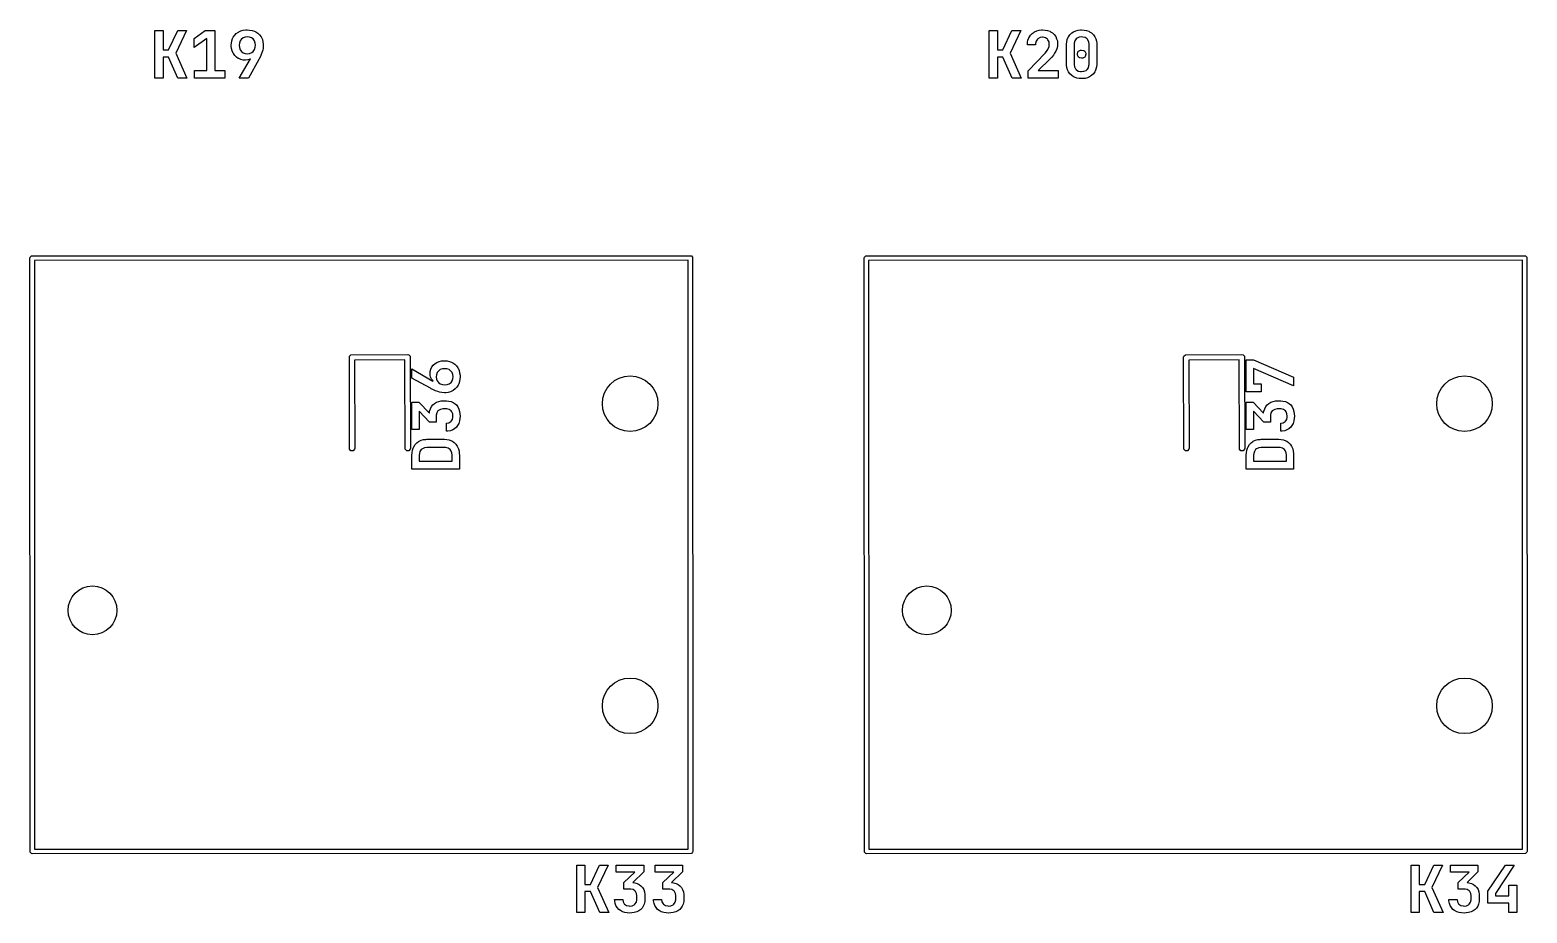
# Model space of a CAD drawing. Extents: x 0.7 to 11, y -6.1 to -1.6.
# Drawn here: x 3.963 to 5.234, y -3.698 to -2.948 of the extents above; entities that cross this region are included whole.
import ezdxf

# ---------------------------------------------------------------- set-up
doc = ezdxf.new("R2010")
doc.units = 0
doc.header["$MEASUREMENT"] = 0
doc.layers.add('BLACK', color=7, linetype='CONTINUOUS')

msp = doc.modelspace()

# ---------------------------------------------------------------- linework, layer by layer
at = {"layer": 'BLACK', "linetype": 'CONTINUOUS'}
for p, q in [((4.0688, -2.9888), (4.0688, -2.9485)), ((4.0688, -2.9485), (4.0757, -2.9485)), ((4.0757, -2.9485), (4.0757, -2.965)), ((4.0804, -2.965), (4.0881, -2.9485)), ((4.0955, -2.9485), (4.0865, -2.9677)), ((4.0881, -2.9485), (4.0955, -2.9485)), ((4.1022, -2.9552), (4.1115, -2.9485)), ((4.1115, -2.9485), (4.1196, -2.9485)), ((4.1196, -2.9485), (4.1196, -2.9825)), ((4.1379, -2.951), (4.1397, -2.9498)), ((4.1397, -2.9498), (4.14, -2.9496)), ((4.14, -2.9496), (4.1418, -2.9488)), ((4.1418, -2.9488), (4.1438, -2.9483)), ((4.1438, -2.9483), (4.1459, -2.948)), ((4.1459, -2.948), (4.1472, -2.948)), ((4.1472, -2.948), (4.1492, -2.9481)), ((4.1492, -2.9481), (4.1513, -2.9485)), ((4.1513, -2.9485), (4.1532, -2.9491)), ((4.1532, -2.9491), (4.1544, -2.9497)), ((4.1544, -2.9497), (4.1562, -2.9508)), ((4.7775, -2.9888), (4.7775, -2.9485)), ((4.7775, -2.9485), (4.7844, -2.9485)), ((4.7844, -2.9485), (4.7844, -2.965)), ((4.7891, -2.965), (4.7967, -2.9485)), ((4.8042, -2.9485), (4.7952, -2.9677)), ((4.7967, -2.9485), (4.8042, -2.9485)), ((4.814, -2.9509), (4.8157, -2.9498)), ((4.8157, -2.9498), (4.816, -2.9496)), ((4.816, -2.9496), (4.8179, -2.9487)), ((4.8179, -2.9487), (4.8198, -2.9482)), ((4.8198, -2.9482), (4.8219, -2.948)), ((4.8219, -2.948), (4.8228, -2.948)), ((4.8228, -2.948), (4.8249, -2.9481)), ((4.8249, -2.9481), (4.8268, -2.9485)), ((4.8268, -2.9485), (4.8288, -2.9491)), ((4.8288, -2.9491), (4.8295, -2.9495)), ((4.8295, -2.9495), (4.8311, -2.9505)), ((4.8475, -2.9505), (4.8491, -2.9495)), ((4.8491, -2.9495), (4.851, -2.9487)), ((4.851, -2.9487), (4.8529, -2.9482)), ((4.8529, -2.9482), (4.8549, -2.948)), ((4.8549, -2.948), (4.8559, -2.948)), ((4.8559, -2.948), (4.858, -2.9481)), ((4.858, -2.9481), (4.86, -2.9485)), ((4.86, -2.9485), (4.862, -2.9491)), ((4.862, -2.9491), (4.8627, -2.9495)), ((4.8627, -2.9495), (4.8643, -2.9505)), ((4.1128, -2.9552), (4.1022, -2.9629)), ((4.1022, -2.9629), (4.1022, -2.9552)), ((4.1128, -2.9825), (4.1128, -2.9552)), ((4.1336, -2.961), (4.1337, -2.9592)), ((4.1336, -2.9611), (4.1336, -2.961)), ((4.1336, -2.9618), (4.1336, -2.9611)), ((4.1338, -2.9638), (4.1336, -2.9618)), ((4.1337, -2.9592), (4.1341, -2.9572)), ((4.1341, -2.9572), (4.1347, -2.9553)), ((4.1347, -2.9553), (4.1353, -2.9542)), ((4.1353, -2.9542), (4.1365, -2.9525)), ((4.1365, -2.9525), (4.1379, -2.951)), ((4.1406, -2.9591), (4.1404, -2.961)), ((4.1404, -2.961), (4.1406, -2.9629)), ((4.1412, -2.9572), (4.1406, -2.9591)), ((4.1406, -2.9629), (4.1412, -2.9648)), ((4.1421, -2.956), (4.1412, -2.9572)), ((4.1436, -2.9547), (4.1421, -2.956)), ((4.1453, -2.9541), (4.1436, -2.9547)), ((4.1472, -2.9539), (4.1453, -2.9541)), ((4.149, -2.954), (4.1472, -2.9539)), ((4.1508, -2.9547), (4.149, -2.954)), ((4.1521, -2.9556), (4.1508, -2.9547)), ((4.1532, -2.9572), (4.1521, -2.9556)), ((4.1539, -2.9591), (4.1532, -2.9572)), ((4.1533, -2.9646), (4.1539, -2.9627)), ((4.1541, -2.961), (4.1539, -2.9591)), ((4.1539, -2.9627), (4.1541, -2.961)), ((4.1562, -2.9508), (4.1577, -2.9522)), ((4.1577, -2.9522), (4.1589, -2.9539)), ((4.1589, -2.9539), (4.1592, -2.9543)), ((4.1592, -2.9543), (4.16, -2.9561)), ((4.16, -2.9561), (4.1605, -2.958)), ((4.1605, -2.958), (4.1608, -2.9601)), ((4.1608, -2.9613), (4.1607, -2.9634)), ((4.1608, -2.9601), (4.1608, -2.9613)), ((4.8098, -2.9605), (4.8099, -2.9584)), ((4.8167, -2.9605), (4.8098, -2.9605)), ((4.8099, -2.9584), (4.8103, -2.9566)), ((4.8103, -2.9566), (4.8111, -2.9546)), ((4.8111, -2.9546), (4.8115, -2.9539)), ((4.8115, -2.9539), (4.8126, -2.9523)), ((4.8126, -2.9523), (4.814, -2.9509)), ((4.8172, -2.9576), (4.8167, -2.9596)), ((4.8167, -2.9596), (4.8167, -2.9605)), ((4.8183, -2.9559), (4.8172, -2.9576)), ((4.8188, -2.9554), (4.8183, -2.9559)), ((4.8206, -2.9545), (4.8188, -2.9554)), ((4.8226, -2.9542), (4.8206, -2.9545)), ((4.8233, -2.9542), (4.8226, -2.9542)), ((4.8253, -2.9547), (4.8233, -2.9542)), ((4.8269, -2.9559), (4.8253, -2.9547)), ((4.8273, -2.9564), (4.8269, -2.9559)), ((4.8282, -2.9582), (4.8273, -2.9564)), ((4.8276, -2.964), (4.8282, -2.9621)), ((4.8284, -2.9602), (4.8282, -2.9582)), ((4.8282, -2.9621), (4.8284, -2.9602)), ((4.8311, -2.9505), (4.8327, -2.9519)), ((4.8327, -2.9519), (4.8339, -2.9536)), ((4.8339, -2.9536), (4.8347, -2.9554)), ((4.8347, -2.9554), (4.8353, -2.9573)), ((4.8353, -2.962), (4.8349, -2.9639)), ((4.8353, -2.9573), (4.8355, -2.9595)), ((4.8355, -2.9599), (4.8353, -2.962)), ((4.8355, -2.9595), (4.8355, -2.9599)), ((4.8431, -2.96), (4.8432, -2.958)), ((4.8431, -2.9773), (4.8431, -2.96)), ((4.8432, -2.958), (4.8437, -2.956)), ((4.8437, -2.956), (4.8444, -2.9542)), ((4.8444, -2.9542), (4.8447, -2.9537)), ((4.8447, -2.9537), (4.8459, -2.952)), ((4.8459, -2.952), (4.8475, -2.9505)), ((4.8497, -2.9592), (4.8496, -2.96)), ((4.8496, -2.96), (4.8496, -2.9773)), ((4.8502, -2.9573), (4.8497, -2.9592)), ((4.8513, -2.9556), (4.8502, -2.9573)), ((4.8521, -2.955), (4.8513, -2.9556)), ((4.8539, -2.9542), (4.8521, -2.955)), ((4.8559, -2.9539), (4.8539, -2.9542)), ((4.8568, -2.954), (4.8559, -2.9539)), ((4.8588, -2.9545), (4.8568, -2.954)), ((4.8605, -2.9556), (4.8588, -2.9545)), ((4.8609, -2.9561), (4.8605, -2.9556)), ((4.8619, -2.958), (4.8609, -2.9561)), ((4.8622, -2.96), (4.8619, -2.958)), ((4.8622, -2.9773), (4.8622, -2.96)), ((4.8643, -2.9505), (4.8659, -2.952)), ((4.8659, -2.952), (4.8671, -2.9537)), ((4.8671, -2.9537), (4.8679, -2.9554)), ((4.8679, -2.9554), (4.8684, -2.9574)), ((4.8684, -2.9574), (4.8687, -2.9593)), ((4.8687, -2.9593), (4.8687, -2.96)), ((4.8687, -2.96), (4.8687, -2.9773)), ((4.0757, -2.965), (4.0804, -2.965)), ((4.0804, -2.971), (4.0757, -2.971)), ((4.0757, -2.971), (4.0757, -2.9888)), ((4.0883, -2.9888), (4.0804, -2.971)), ((4.0865, -2.9677), (4.096, -2.9888)), ((4.1344, -2.9658), (4.1338, -2.9638)), ((4.1352, -2.9677), (4.1344, -2.9658)), ((4.1354, -2.968), (4.1352, -2.9677)), ((4.1366, -2.9696), (4.1354, -2.968)), ((4.138, -2.971), (4.1366, -2.9696)), ((4.1395, -2.9721), (4.138, -2.971)), ((4.1399, -2.9723), (4.1395, -2.9721)), ((4.1417, -2.9731), (4.1399, -2.9723)), ((4.1403, -2.9888), (4.1498, -2.9725)), ((4.1412, -2.9648), (4.1424, -2.9664)), ((4.1436, -2.9736), (4.1417, -2.9731)), ((4.1424, -2.9664), (4.1436, -2.9673)), ((4.1436, -2.9673), (4.1455, -2.9681)), ((4.1456, -2.9737), (4.1436, -2.9736)), ((4.1455, -2.9681), (4.1472, -2.9682)), ((4.1457, -2.9737), (4.1456, -2.9737)), ((4.1477, -2.9735), (4.1457, -2.9737)), ((4.1472, -2.9682), (4.1492, -2.968)), ((4.149, -2.973), (4.1477, -2.9735)), ((4.157, -2.973), (4.1483, -2.9888)), ((4.1498, -2.9725), (4.149, -2.973)), ((4.1492, -2.968), (4.1511, -2.9672)), ((4.1511, -2.9672), (4.1522, -2.9662)), ((4.1522, -2.9662), (4.1533, -2.9646)), ((4.1574, -2.9724), (4.157, -2.973)), ((4.1583, -2.9706), (4.1574, -2.9724)), ((4.1591, -2.9687), (4.1583, -2.9706)), ((4.1598, -2.9667), (4.1591, -2.9687)), ((4.1603, -2.9653), (4.1598, -2.9667)), ((4.1607, -2.9634), (4.1603, -2.9653)), ((4.7844, -2.965), (4.7891, -2.965)), ((4.7891, -2.971), (4.7844, -2.971)), ((4.7844, -2.971), (4.7844, -2.9888)), ((4.797, -2.9888), (4.7891, -2.971)), ((4.7952, -2.9677), (4.8046, -2.9888)), ((4.8104, -2.9826), (4.8249, -2.9677)), ((4.8292, -2.9725), (4.8191, -2.9825)), ((4.8249, -2.9677), (4.8262, -2.9662)), ((4.8262, -2.9662), (4.8273, -2.9645)), ((4.8273, -2.9645), (4.8276, -2.964)), ((4.8306, -2.971), (4.8292, -2.9725)), ((4.8319, -2.9694), (4.8306, -2.971)), ((4.833, -2.9678), (4.8319, -2.9694)), ((4.834, -2.966), (4.833, -2.9678)), ((4.8341, -2.9659), (4.834, -2.966)), ((4.8349, -2.9639), (4.8341, -2.9659)), ((4.8523, -2.9685), (4.8527, -2.9666)), ((4.8523, -2.9694), (4.8523, -2.9685)), ((4.8533, -2.9711), (4.8523, -2.9694)), ((4.8527, -2.9666), (4.8533, -2.966)), ((4.8533, -2.966), (4.855, -2.9652)), ((4.854, -2.9716), (4.8533, -2.9711)), ((4.8559, -2.972), (4.854, -2.9716)), ((4.855, -2.9652), (4.8559, -2.9651)), ((4.8559, -2.9651), (4.8578, -2.9655)), ((4.8568, -2.9719), (4.8559, -2.972)), ((4.8585, -2.9711), (4.8568, -2.9719)), ((4.8578, -2.9655), (4.8585, -2.966)), ((4.8585, -2.966), (4.8595, -2.9677)), ((4.859, -2.9704), (4.8585, -2.9711)), ((4.8595, -2.9685), (4.859, -2.9704)), ((4.8595, -2.9677), (4.8595, -2.9685)), ((4.1023, -2.9888), (4.1023, -2.9825)), ((4.1023, -2.9825), (4.1128, -2.9825)), ((4.1196, -2.9825), (4.1281, -2.9825)), ((4.1281, -2.9825), (4.1281, -2.9888)), ((4.8104, -2.9888), (4.8104, -2.9826)), ((4.8191, -2.9825), (4.8359, -2.9825)), ((4.8359, -2.9825), (4.8359, -2.9888)), ((4.8431, -2.978), (4.8431, -2.9773)), ((4.8433, -2.9799), (4.8431, -2.978)), ((4.8439, -2.9819), (4.8433, -2.9799)), ((4.8447, -2.9836), (4.8439, -2.9819)), ((4.8459, -2.9854), (4.8447, -2.9836)), ((4.8475, -2.9868), (4.8459, -2.9854)), ((4.8491, -2.9878), (4.8475, -2.9868)), ((4.8499, -2.9882), (4.8491, -2.9878)), ((4.8496, -2.9773), (4.8499, -2.9792)), ((4.8499, -2.9792), (4.8507, -2.9811)), ((4.8518, -2.9889), (4.8499, -2.9882)), ((4.8507, -2.9811), (4.8513, -2.9817)), ((4.8513, -2.9817), (4.853, -2.9829)), ((4.853, -2.9829), (4.855, -2.9833)), ((4.855, -2.9833), (4.8559, -2.9834)), ((4.8559, -2.9834), (4.8579, -2.9831)), ((4.8579, -2.9831), (4.8597, -2.9824)), ((4.8597, -2.9824), (4.8605, -2.9817)), ((4.8605, -2.9817), (4.8616, -2.9801)), ((4.8627, -2.9878), (4.8608, -2.9886)), ((4.8616, -2.9801), (4.8621, -2.9782)), ((4.8621, -2.9782), (4.8622, -2.9773)), ((4.8643, -2.9868), (4.8627, -2.9878)), ((4.8659, -2.9854), (4.8643, -2.9868)), ((4.8671, -2.9836), (4.8659, -2.9854)), ((4.8674, -2.9831), (4.8671, -2.9836)), ((4.8681, -2.9813), (4.8674, -2.9831)), ((4.8685, -2.9793), (4.8681, -2.9813)), ((4.8687, -2.9773), (4.8685, -2.9793)), ((4.0757, -2.9888), (4.0688, -2.9888)), ((4.096, -2.9888), (4.0883, -2.9888)), ((4.1281, -2.9888), (4.1023, -2.9888)), ((4.1483, -2.9888), (4.1403, -2.9888)), ((4.7844, -2.9888), (4.7775, -2.9888)), ((4.8046, -2.9888), (4.797, -2.9888)), ((4.8359, -2.9888), (4.8104, -2.9888)), ((4.8538, -2.9892), (4.8518, -2.9889)), ((4.8559, -2.9893), (4.8538, -2.9892)), ((4.8569, -2.9893), (4.8559, -2.9893)), ((4.8589, -2.9891), (4.8569, -2.9893)), ((4.8608, -2.9886), (4.8589, -2.9891)), ((3.9626, -3.1417), (3.9627, -3.141)), ((3.9627, -3.141), (3.9638, -3.1399)), ((3.9638, -3.1399), (4.5236, -3.1398)), ((4.5236, -3.1398), (4.5244, -3.1399)), ((4.5244, -3.1399), (4.5254, -3.141)), ((4.5254, -3.141), (4.5256, -3.6457)), ((4.6713, -3.1417), (4.6714, -3.141)), ((4.6714, -3.141), (4.6725, -3.1399)), ((4.6725, -3.1399), (5.2323, -3.1398)), ((5.2323, -3.1398), (5.233, -3.1399)), ((5.233, -3.1399), (5.2341, -3.141)), ((5.2341, -3.141), (5.2343, -3.6457)), ((3.9627, -3.6464), (3.9626, -3.1417)), ((4.5217, -3.1436), (3.9664, -3.1437)), ((3.9664, -3.1437), (3.9665, -3.6438)), ((4.5218, -3.6437), (4.5217, -3.1436)), ((4.6714, -3.6464), (4.6713, -3.1417)), ((5.2303, -3.1436), (4.675, -3.1437)), ((4.675, -3.1437), (4.6752, -3.6438)), ((5.2305, -3.6437), (5.2303, -3.1436)), ((4.2339, -3.226), (4.234, -3.2251)), ((4.234, -3.3041), (4.2339, -3.226)), ((4.234, -3.2251), (4.2353, -3.2238)), ((4.2353, -3.2238), (4.2835, -3.2236)), ((4.2811, -3.2282), (4.2384, -3.2283)), ((4.2384, -3.2283), (4.2386, -3.3031)), ((4.2813, -3.3041), (4.2811, -3.2282)), ((4.2835, -3.2236), (4.2844, -3.2238)), ((4.2844, -3.2238), (4.2856, -3.2251)), ((4.2856, -3.2251), (4.2858, -3.3031)), ((4.3083, -3.2303), (4.3101, -3.2296)), ((4.3101, -3.2296), (4.3121, -3.2291)), ((4.3121, -3.2291), (4.3141, -3.2289)), ((4.3141, -3.2289), (4.3148, -3.2289)), ((4.3148, -3.2289), (4.3169, -3.229)), ((4.3169, -3.229), (4.3189, -3.2295)), ((4.3189, -3.2295), (4.3208, -3.2301)), ((4.9425, -3.226), (4.9427, -3.2251)), ((4.9427, -3.3041), (4.9425, -3.226)), ((4.9427, -3.2251), (4.944, -3.2238)), ((4.944, -3.2238), (4.9921, -3.2236)), ((4.9898, -3.2282), (4.9471, -3.2283)), ((4.9471, -3.2283), (4.9472, -3.3031)), ((4.9899, -3.3041), (4.9898, -3.2282)), ((4.9921, -3.2236), (4.993, -3.2238)), ((4.993, -3.2238), (4.9943, -3.2251)), ((4.9943, -3.2251), (4.9945, -3.3031)), ((4.9958, -3.2554), (4.9958, -3.2282)), ((4.9958, -3.2282), (5.0019, -3.2282)), ((5.0019, -3.2282), (5.036, -3.2428)), ((4.2871, -3.2436), (4.2871, -3.2358)), ((4.2871, -3.2358), (4.3049, -3.2462)), ((4.3025, -3.24), (4.3026, -3.238)), ((4.3026, -3.2416), (4.3025, -3.24)), ((4.3026, -3.238), (4.3032, -3.236)), ((4.3029, -3.2425), (4.3026, -3.2416)), ((4.3032, -3.2435), (4.3029, -3.2425)), ((4.3032, -3.236), (4.304, -3.2342)), ((4.304, -3.2342), (4.3052, -3.2326)), ((4.3052, -3.2326), (4.3067, -3.2313)), ((4.3067, -3.2313), (4.3083, -3.2303)), ((4.3078, -3.2408), (4.3077, -3.2425)), ((4.3077, -3.2425), (4.3079, -3.2445)), ((4.3086, -3.2389), (4.3078, -3.2408)), ((4.3095, -3.2377), (4.3086, -3.2389)), ((4.3111, -3.2365), (4.3095, -3.2377)), ((4.313, -3.2359), (4.3111, -3.2365)), ((4.3149, -3.2357), (4.313, -3.2359)), ((4.3168, -3.2359), (4.3149, -3.2357)), ((4.3187, -3.2365), (4.3168, -3.2359)), ((4.3199, -3.2374), (4.3187, -3.2365)), ((4.3212, -3.2389), (4.3199, -3.2374)), ((4.3208, -3.2301), (4.3217, -3.2306)), ((4.3218, -3.2406), (4.3212, -3.2389)), ((4.3217, -3.2306), (4.3234, -3.2318)), ((4.3221, -3.2425), (4.3218, -3.2406)), ((4.3219, -3.2442), (4.3221, -3.2425)), ((4.3234, -3.2318), (4.3249, -3.2332)), ((4.3249, -3.2332), (4.3261, -3.235)), ((4.3261, -3.235), (4.3263, -3.2353)), ((4.3263, -3.2353), (4.3271, -3.2371)), ((4.3271, -3.2371), (4.3276, -3.2391)), ((4.3276, -3.2391), (4.3279, -3.2412)), ((4.3279, -3.2425), (4.3278, -3.2445)), ((4.3279, -3.2412), (4.3279, -3.2425)), ((5.036, -3.2503), (5.0019, -3.2356)), ((5.0019, -3.2356), (5.0019, -3.2485)), ((4.3029, -3.2523), (4.2871, -3.2436)), ((4.3035, -3.2527), (4.3029, -3.2523)), ((4.3037, -3.2445), (4.3032, -3.2435)), ((4.3053, -3.2536), (4.3035, -3.2527)), ((4.305, -3.2459), (4.3037, -3.2445)), ((4.3049, -3.2462), (4.305, -3.2459)), ((4.3072, -3.2544), (4.3053, -3.2536)), ((4.3091, -3.2551), (4.3072, -3.2544)), ((4.3079, -3.2445), (4.3086, -3.2461)), ((4.3086, -3.2461), (4.3098, -3.2477)), ((4.3106, -3.2556), (4.3091, -3.2551)), ((4.3098, -3.2477), (4.3111, -3.2485)), ((4.3111, -3.2485), (4.313, -3.2492)), ((4.313, -3.2492), (4.3149, -3.2494)), ((4.3149, -3.2494), (4.3169, -3.2492)), ((4.3169, -3.2492), (4.3187, -3.2485)), ((4.3198, -3.2553), (4.3179, -3.2558)), ((4.3187, -3.2485), (4.3203, -3.2473)), ((4.3216, -3.2545), (4.3198, -3.2553)), ((4.3203, -3.2473), (4.3212, -3.2461)), ((4.3212, -3.2461), (4.3219, -3.2442)), ((4.3222, -3.2541), (4.3216, -3.2545)), ((4.3238, -3.2529), (4.3222, -3.2541)), ((4.3252, -3.2513), (4.3238, -3.2529)), ((4.3263, -3.2497), (4.3252, -3.2513)), ((4.3268, -3.2485), (4.3263, -3.2497)), ((4.3274, -3.2466), (4.3268, -3.2485)), ((4.3278, -3.2445), (4.3274, -3.2466)), ((5.0084, -3.2554), (4.9958, -3.2554)), ((5.0019, -3.2485), (5.0084, -3.2485)), ((5.0084, -3.2485), (5.0084, -3.2554)), ((5.036, -3.2428), (5.036, -3.2503)), ((4.2871, -3.2874), (4.2871, -3.2642)), ((4.2871, -3.2642), (4.2929, -3.2642)), ((4.2929, -3.2642), (4.3019, -3.2734)), ((4.3028, -3.2697), (4.3037, -3.2679)), ((4.3037, -3.2679), (4.3048, -3.2665)), ((4.3048, -3.2665), (4.3063, -3.2651)), ((4.3063, -3.2651), (4.308, -3.2641)), ((4.308, -3.2641), (4.3099, -3.2634)), ((4.3099, -3.2634), (4.312, -3.2631)), ((4.3125, -3.256), (4.3106, -3.2556)), ((4.312, -3.2631), (4.3133, -3.263)), ((4.3146, -3.2562), (4.3125, -3.256)), ((4.3133, -3.263), (4.3163, -3.263)), ((4.3158, -3.2561), (4.3146, -3.2562)), ((4.3179, -3.2558), (4.3158, -3.2561)), ((4.3163, -3.263), (4.3183, -3.2632)), ((4.3183, -3.2632), (4.3203, -3.2636)), ((4.3203, -3.2636), (4.3222, -3.2644)), ((4.3222, -3.2644), (4.3238, -3.2655)), ((4.3238, -3.2655), (4.3248, -3.2665)), ((4.3248, -3.2665), (4.326, -3.2681)), ((4.326, -3.2681), (4.3269, -3.27)), ((4.9958, -3.2874), (4.9958, -3.2642)), ((4.9958, -3.2642), (5.0016, -3.2642)), ((5.0016, -3.2642), (5.0105, -3.2734)), ((5.0114, -3.2697), (5.0124, -3.2679)), ((5.0124, -3.2679), (5.0135, -3.2665)), ((5.0135, -3.2665), (5.0149, -3.2651)), ((5.0149, -3.2651), (5.0166, -3.2641)), ((5.0166, -3.2641), (5.0185, -3.2634)), ((5.0185, -3.2634), (5.0206, -3.2631)), ((5.0206, -3.2631), (5.022, -3.263)), ((5.022, -3.263), (5.025, -3.263)), ((5.025, -3.263), (5.0269, -3.2632)), ((5.0269, -3.2632), (5.029, -3.2636)), ((5.029, -3.2636), (5.0308, -3.2644)), ((5.0308, -3.2644), (5.0324, -3.2655)), ((5.0324, -3.2655), (5.0335, -3.2665)), ((5.0335, -3.2665), (5.0347, -3.2681)), ((5.0347, -3.2681), (5.0356, -3.27)), ((4.3021, -3.281), (4.2932, -3.2717)), ((4.2932, -3.2717), (4.2932, -3.2874)), ((4.3019, -3.2734), (4.3021, -3.2718)), ((4.3021, -3.2718), (4.3028, -3.2697)), ((4.3081, -3.2731), (4.3076, -3.2751)), ((4.3076, -3.2751), (4.3076, -3.2759)), ((4.3076, -3.2759), (4.3076, -3.281)), ((4.3091, -3.2715), (4.3081, -3.2731)), ((4.3096, -3.2711), (4.3091, -3.2715)), ((4.3113, -3.2702), (4.3096, -3.2711)), ((4.3133, -3.2699), (4.3113, -3.2702)), ((4.3163, -3.2699), (4.3133, -3.2699)), ((4.3168, -3.2699), (4.3163, -3.2699)), ((4.3188, -3.2704), (4.3168, -3.2699)), ((4.3184, -3.2816), (4.3201, -3.2806)), ((4.3204, -3.2715), (4.3188, -3.2704)), ((4.3201, -3.2806), (4.3204, -3.2803)), ((4.3209, -3.2722), (4.3204, -3.2715)), ((4.3204, -3.2803), (4.3214, -3.2787)), ((4.3217, -3.274), (4.3209, -3.2722)), ((4.3214, -3.2787), (4.3219, -3.2768)), ((4.3219, -3.2759), (4.3217, -3.274)), ((4.3219, -3.2768), (4.3219, -3.2759)), ((4.3275, -3.2801), (4.3268, -3.2821)), ((4.3269, -3.27), (4.3275, -3.2721)), ((4.3275, -3.2721), (4.3278, -3.2741)), ((4.3278, -3.2781), (4.3275, -3.2801)), ((4.3278, -3.2741), (4.3279, -3.276)), ((4.3279, -3.276), (4.3278, -3.2781)), ((5.0107, -3.281), (5.0019, -3.2717)), ((5.0019, -3.2717), (5.0019, -3.2874)), ((5.0105, -3.2734), (5.0108, -3.2718)), ((5.0108, -3.2718), (5.0114, -3.2697)), ((5.0163, -3.2751), (5.0162, -3.2759)), ((5.0162, -3.2759), (5.0162, -3.281)), ((5.0167, -3.2731), (5.0163, -3.2751)), ((5.0178, -3.2715), (5.0167, -3.2731)), ((5.0183, -3.2711), (5.0178, -3.2715)), ((5.02, -3.2702), (5.0183, -3.2711)), ((5.022, -3.2699), (5.02, -3.2702)), ((5.025, -3.2699), (5.022, -3.2699)), ((5.0255, -3.2699), (5.025, -3.2699)), ((5.0274, -3.2704), (5.0255, -3.2699)), ((5.027, -3.2816), (5.0288, -3.2806)), ((5.0291, -3.2715), (5.0274, -3.2704)), ((5.0288, -3.2806), (5.0291, -3.2803)), ((5.0296, -3.2722), (5.0291, -3.2715)), ((5.0291, -3.2803), (5.0301, -3.2787)), ((5.0303, -3.274), (5.0296, -3.2722)), ((5.0301, -3.2787), (5.0305, -3.2768)), ((5.0306, -3.2759), (5.0303, -3.274)), ((5.0305, -3.2768), (5.0306, -3.2759)), ((5.0361, -3.2801), (5.0355, -3.2821)), ((5.0356, -3.27), (5.0362, -3.2721)), ((5.0365, -3.2781), (5.0361, -3.2801)), ((5.0362, -3.2721), (5.0365, -3.2741)), ((5.0365, -3.2741), (5.0366, -3.276)), ((5.0366, -3.276), (5.0365, -3.2781)), ((4.2932, -3.2874), (4.2871, -3.2874)), ((4.3076, -3.281), (4.3021, -3.281)), ((4.3163, -3.2819), (4.3184, -3.2816)), ((4.3163, -3.2888), (4.3163, -3.2819)), ((4.3176, -3.2888), (4.3163, -3.2888)), ((4.3198, -3.2884), (4.3176, -3.2888)), ((4.3217, -3.2877), (4.3198, -3.2884)), ((4.3233, -3.2867), (4.3217, -3.2877)), ((4.3248, -3.2854), (4.3233, -3.2867)), ((4.3259, -3.284), (4.3248, -3.2854)), ((4.3268, -3.2821), (4.3259, -3.284)), ((5.0019, -3.2874), (4.9958, -3.2874)), ((5.0162, -3.281), (5.0107, -3.281)), ((5.025, -3.2819), (5.027, -3.2816)), ((5.025, -3.2888), (5.025, -3.2819)), ((5.0263, -3.2888), (5.025, -3.2888)), ((5.0284, -3.2884), (5.0263, -3.2888)), ((5.0303, -3.2877), (5.0284, -3.2884)), ((5.032, -3.2867), (5.0303, -3.2877)), ((5.0335, -3.2854), (5.032, -3.2867)), ((5.0345, -3.284), (5.0335, -3.2854)), ((5.0355, -3.2821), (5.0345, -3.284)), ((4.2353, -3.3053), (4.234, -3.3041)), ((4.2371, -3.3053), (4.2353, -3.3053)), ((4.2384, -3.3041), (4.2371, -3.3053)), ((4.2386, -3.3031), (4.2384, -3.3041)), ((4.2826, -3.3053), (4.2813, -3.3041)), ((4.2844, -3.3053), (4.2826, -3.3053)), ((4.2856, -3.3041), (4.2844, -3.3053)), ((4.2858, -3.3031), (4.2856, -3.3041)), ((4.2872, -3.3071), (4.2876, -3.305)), ((4.2876, -3.305), (4.2882, -3.3031)), ((4.2882, -3.3031), (4.2887, -3.302)), ((4.2887, -3.302), (4.2898, -3.3002)), ((4.2898, -3.3002), (4.2911, -3.2987)), ((4.2911, -3.2987), (4.2927, -3.2975)), ((4.2927, -3.2975), (4.2931, -3.2973)), ((4.2931, -3.2973), (4.2949, -3.2964)), ((4.2939, -3.306), (4.2934, -3.3078)), ((4.295, -3.3043), (4.2939, -3.306)), ((4.2949, -3.2964), (4.297, -3.2959)), ((4.2959, -3.3036), (4.295, -3.3043)), ((4.2977, -3.3028), (4.2959, -3.3036)), ((4.297, -3.2959), (4.299, -3.2957)), ((4.2997, -3.3025), (4.2977, -3.3028)), ((4.299, -3.2957), (4.2997, -3.2956)), ((4.2997, -3.2956), (4.3148, -3.2956)), ((4.3148, -3.3025), (4.2997, -3.3025)), ((4.3148, -3.2956), (4.3168, -3.2958)), ((4.3158, -3.3026), (4.3148, -3.3025)), ((4.3178, -3.3032), (4.3158, -3.3026)), ((4.3168, -3.2958), (4.3187, -3.2962)), ((4.3194, -3.3043), (4.3178, -3.3032)), ((4.3187, -3.2962), (4.3207, -3.2969)), ((4.3201, -3.3051), (4.3194, -3.3043)), ((4.3209, -3.307), (4.3201, -3.3051)), ((4.3207, -3.2969), (4.3214, -3.2973)), ((4.3214, -3.2973), (4.323, -3.2985)), ((4.323, -3.2985), (4.3244, -3.2999)), ((4.3244, -3.2999), (4.3256, -3.3016)), ((4.3256, -3.3016), (4.3258, -3.302)), ((4.3258, -3.302), (4.3266, -3.3037)), ((4.3266, -3.3037), (4.3271, -3.3057)), ((4.3271, -3.3057), (4.3273, -3.3078)), ((4.944, -3.3053), (4.9427, -3.3041)), ((4.9458, -3.3053), (4.944, -3.3053)), ((4.9471, -3.3041), (4.9458, -3.3053)), ((4.9472, -3.3031), (4.9471, -3.3041)), ((4.9912, -3.3053), (4.9899, -3.3041)), ((4.993, -3.3053), (4.9912, -3.3053)), ((4.9943, -3.3041), (4.993, -3.3053)), ((4.9945, -3.3031), (4.9943, -3.3041)), ((4.9959, -3.3071), (4.9962, -3.305)), ((4.9962, -3.305), (4.9968, -3.3031)), ((4.9968, -3.3031), (4.9973, -3.302)), ((4.9973, -3.302), (4.9984, -3.3002)), ((4.9984, -3.3002), (4.9998, -3.2987)), ((4.9998, -3.2987), (5.0014, -3.2975)), ((5.0014, -3.2975), (5.0017, -3.2973)), ((5.0017, -3.2973), (5.0036, -3.2964)), ((5.0026, -3.306), (5.0021, -3.3078)), ((5.0037, -3.3043), (5.0026, -3.306)), ((5.0036, -3.2964), (5.0056, -3.2959)), ((5.0045, -3.3036), (5.0037, -3.3043)), ((5.0063, -3.3028), (5.0045, -3.3036)), ((5.0056, -3.2959), (5.0076, -3.2957)), ((5.0083, -3.3025), (5.0063, -3.3028)), ((5.0076, -3.2957), (5.0083, -3.2956)), ((5.0083, -3.2956), (5.0234, -3.2956)), ((5.0234, -3.3025), (5.0083, -3.3025)), ((5.0234, -3.2956), (5.0255, -3.2958)), ((5.0245, -3.3026), (5.0234, -3.3025)), ((5.0265, -3.3032), (5.0245, -3.3026)), ((5.0255, -3.2958), (5.0274, -3.2962)), ((5.0281, -3.3043), (5.0265, -3.3032)), ((5.0274, -3.2962), (5.0293, -3.2969)), ((5.0288, -3.3051), (5.0281, -3.3043)), ((5.0296, -3.307), (5.0288, -3.3051)), ((5.0293, -3.2969), (5.0301, -3.2973)), ((5.0301, -3.2973), (5.0317, -3.2985)), ((5.0317, -3.2985), (5.0331, -3.2999)), ((5.0331, -3.2999), (5.0343, -3.3016)), ((5.0343, -3.3016), (5.0345, -3.302)), ((5.0345, -3.302), (5.0352, -3.3037)), ((5.0352, -3.3037), (5.0357, -3.3057)), ((5.0357, -3.3057), (5.036, -3.3078)), ((4.2871, -3.3091), (4.2872, -3.3071)), ((4.2871, -3.321), (4.2871, -3.3091)), ((4.2934, -3.3078), (4.2933, -3.3091)), ((4.2933, -3.3091), (4.2933, -3.3141)), ((4.2933, -3.3141), (4.3212, -3.3141)), ((4.3212, -3.3091), (4.3209, -3.307)), ((4.3212, -3.3141), (4.3212, -3.3091)), ((4.3273, -3.3078), (4.3274, -3.3091)), ((4.3274, -3.3091), (4.3274, -3.321)), ((4.9958, -3.3091), (4.9959, -3.3071)), ((4.9958, -3.321), (4.9958, -3.3091)), ((5.0021, -3.3078), (5.002, -3.3091)), ((5.002, -3.3091), (5.002, -3.3141)), ((5.002, -3.3141), (5.0298, -3.3141)), ((5.0298, -3.3091), (5.0296, -3.307)), ((5.0298, -3.3141), (5.0298, -3.3091)), ((5.036, -3.3078), (5.036, -3.3091)), ((5.036, -3.3091), (5.036, -3.321)), ((4.3274, -3.321), (4.2871, -3.321)), ((5.036, -3.321), (4.9958, -3.321)), ((3.9638, -3.6475), (3.9627, -3.6464)), ((3.9646, -3.6476), (3.9638, -3.6475)), ((4.5244, -3.6475), (3.9646, -3.6476)), ((3.9665, -3.6438), (4.5218, -3.6437)), ((4.5254, -3.6464), (4.5244, -3.6475)), ((4.5256, -3.6457), (4.5254, -3.6464)), ((4.6725, -3.6475), (4.6714, -3.6464)), ((4.6732, -3.6476), (4.6725, -3.6475)), ((5.233, -3.6475), (4.6732, -3.6476)), ((4.6752, -3.6438), (5.2305, -3.6437)), ((5.2341, -3.6464), (5.233, -3.6475)), ((5.2343, -3.6457), (5.2341, -3.6464)), ((4.4271, -3.6974), (4.4271, -3.6572)), ((4.4271, -3.6572), (4.434, -3.6572)), ((4.434, -3.6572), (4.434, -3.6736)), ((4.4387, -3.6736), (4.4463, -3.6572)), ((4.4538, -3.6572), (4.4448, -3.6764)), ((4.4463, -3.6572), (4.4538, -3.6572)), ((4.4606, -3.6633), (4.4606, -3.6572)), ((4.4606, -3.6572), (4.4839, -3.6572)), ((4.4839, -3.6572), (4.4839, -3.663)), ((4.4937, -3.6633), (4.4937, -3.6572)), ((4.4937, -3.6572), (4.5169, -3.6572)), ((4.5169, -3.6572), (4.5169, -3.663)), ((5.1357, -3.6974), (5.1357, -3.6572)), ((5.1357, -3.6572), (5.1426, -3.6572)), ((5.1426, -3.6572), (5.1426, -3.6736)), ((5.1474, -3.6736), (5.155, -3.6572)), ((5.1625, -3.6572), (5.1534, -3.6764)), ((5.155, -3.6572), (5.1625, -3.6572)), ((5.1693, -3.6633), (5.1693, -3.6572)), ((5.1693, -3.6572), (5.1925, -3.6572)), ((5.1925, -3.6572), (5.1925, -3.663)), ((5.2009, -3.6795), (5.2158, -3.6572)), ((5.2234, -3.6572), (5.2075, -3.6813)), ((5.2158, -3.6572), (5.2234, -3.6572)), ((4.434, -3.6736), (4.4387, -3.6736)), ((4.4763, -3.6633), (4.4606, -3.6633)), ((4.4671, -3.6721), (4.4763, -3.6633)), ((4.4671, -3.6777), (4.4671, -3.6721)), ((4.4839, -3.663), (4.4746, -3.6719)), ((4.4746, -3.6719), (4.4763, -3.6722)), ((4.4763, -3.6722), (4.4783, -3.6729)), ((4.4783, -3.6729), (4.4802, -3.6738)), ((4.4802, -3.6738), (4.4815, -3.6749)), ((4.4815, -3.6749), (4.4829, -3.6763)), ((4.5094, -3.6633), (4.4937, -3.6633)), ((4.5001, -3.6721), (4.5094, -3.6633)), ((4.5001, -3.6777), (4.5001, -3.6721)), ((4.5169, -3.663), (4.5076, -3.6719)), ((4.5076, -3.6719), (4.5093, -3.6722)), ((4.5093, -3.6722), (4.5114, -3.6729)), ((4.5114, -3.6729), (4.5132, -3.6738)), ((4.5132, -3.6738), (4.5146, -3.6749)), ((4.5146, -3.6749), (4.5159, -3.6763)), ((5.1426, -3.6736), (5.1474, -3.6736)), ((5.185, -3.6633), (5.1693, -3.6633)), ((5.1757, -3.6721), (5.185, -3.6633)), ((5.1757, -3.6777), (5.1757, -3.6721)), ((5.1925, -3.663), (5.1833, -3.6719)), ((5.1833, -3.6719), (5.1849, -3.6722)), ((5.1849, -3.6722), (5.187, -3.6729)), ((5.187, -3.6729), (5.1888, -3.6738)), ((5.1888, -3.6738), (5.1902, -3.6749)), ((5.1902, -3.6749), (5.1916, -3.6763)), ((5.2187, -3.6834), (5.2187, -3.6743)), ((5.2187, -3.6743), (5.2256, -3.6743)), ((5.2256, -3.6743), (5.2256, -3.6974)), ((4.4387, -3.6796), (4.434, -3.6796)), ((4.434, -3.6796), (4.434, -3.6974)), ((4.4466, -3.6974), (4.4387, -3.6796)), ((4.4448, -3.6764), (4.4542, -3.6974)), ((4.4593, -3.6877), (4.4592, -3.6864)), ((4.4592, -3.6864), (4.4661, -3.6864)), ((4.4596, -3.6898), (4.4593, -3.6877)), ((4.4661, -3.6864), (4.4664, -3.6885)), ((4.4721, -3.6777), (4.4671, -3.6777)), ((4.4729, -3.6777), (4.4721, -3.6777)), ((4.4749, -3.6781), (4.4729, -3.6777)), ((4.4765, -3.6792), (4.4749, -3.6781)), ((4.477, -3.6797), (4.4765, -3.6792)), ((4.4778, -3.6814), (4.477, -3.6797)), ((4.4777, -3.6888), (4.4781, -3.6869)), ((4.4781, -3.6834), (4.4778, -3.6814)), ((4.4781, -3.6864), (4.4781, -3.6834)), ((4.4781, -3.6869), (4.4781, -3.6864)), ((4.4829, -3.6763), (4.4839, -3.678)), ((4.4839, -3.678), (4.4846, -3.6799)), ((4.4846, -3.6799), (4.4849, -3.6821)), ((4.4849, -3.6821), (4.485, -3.6834)), ((4.485, -3.6864), (4.4849, -3.6883)), ((4.485, -3.6834), (4.485, -3.6864)), ((4.4923, -3.6877), (4.4922, -3.6864)), ((4.4922, -3.6864), (4.4991, -3.6864)), ((4.4927, -3.6898), (4.4923, -3.6877)), ((4.4991, -3.6864), (4.4994, -3.6885)), ((4.5051, -3.6777), (4.5001, -3.6777)), ((4.506, -3.6777), (4.5051, -3.6777)), ((4.5079, -3.6781), (4.506, -3.6777)), ((4.5095, -3.6792), (4.5079, -3.6781)), ((4.51, -3.6797), (4.5095, -3.6792)), ((4.5109, -3.6814), (4.51, -3.6797)), ((4.5107, -3.6888), (4.5111, -3.6869)), ((4.5111, -3.6834), (4.5109, -3.6814)), ((4.5111, -3.6864), (4.5111, -3.6834)), ((4.5111, -3.6869), (4.5111, -3.6864)), ((4.5159, -3.6763), (4.5169, -3.678)), ((4.5169, -3.678), (4.5176, -3.6799)), ((4.5176, -3.6799), (4.518, -3.6821)), ((4.518, -3.6864), (4.5179, -3.6883)), ((4.518, -3.6821), (4.518, -3.6834)), ((4.518, -3.6834), (4.518, -3.6864)), ((5.1473, -3.6796), (5.1426, -3.6796)), ((5.1426, -3.6796), (5.1426, -3.6974)), ((5.1552, -3.6974), (5.1473, -3.6796)), ((5.1534, -3.6764), (5.1629, -3.6974)), ((5.1679, -3.6877), (5.1679, -3.6864)), ((5.1679, -3.6864), (5.1748, -3.6864)), ((5.1683, -3.6898), (5.1679, -3.6877)), ((5.1748, -3.6864), (5.1751, -3.6885)), ((5.1808, -3.6777), (5.1757, -3.6777)), ((5.1816, -3.6777), (5.1808, -3.6777)), ((5.1835, -3.6781), (5.1816, -3.6777)), ((5.1852, -3.6792), (5.1835, -3.6781)), ((5.1856, -3.6797), (5.1852, -3.6792)), ((5.1865, -3.6814), (5.1856, -3.6797)), ((5.1863, -3.6888), (5.1868, -3.6869)), ((5.1868, -3.6834), (5.1865, -3.6814)), ((5.1868, -3.6864), (5.1868, -3.6834)), ((5.1868, -3.6869), (5.1868, -3.6864)), ((5.1916, -3.6763), (5.1926, -3.678)), ((5.1926, -3.678), (5.1933, -3.6799)), ((5.1933, -3.6799), (5.1936, -3.6821)), ((5.1937, -3.6864), (5.1935, -3.6883)), ((5.1936, -3.6821), (5.1937, -3.6834)), ((5.1937, -3.6834), (5.1937, -3.6864)), ((5.2009, -3.6895), (5.2009, -3.6795)), ((5.2075, -3.6813), (5.2075, -3.6834)), ((5.2075, -3.6834), (5.2187, -3.6834)), ((4.434, -3.6974), (4.4271, -3.6974)), ((4.4542, -3.6974), (4.4466, -3.6974)), ((4.4603, -3.6917), (4.4596, -3.6898)), ((4.4613, -3.6934), (4.4603, -3.6917)), ((4.4627, -3.6949), (4.4613, -3.6934)), ((4.4641, -3.6959), (4.4627, -3.6949)), ((4.4659, -3.6969), (4.4641, -3.6959)), ((4.468, -3.6976), (4.4659, -3.6969)), ((4.4664, -3.6885), (4.4674, -3.6902)), ((4.4674, -3.6902), (4.4677, -3.6905)), ((4.4677, -3.6905), (4.4693, -3.6915)), ((4.4699, -3.6979), (4.468, -3.6976)), ((4.4693, -3.6915), (4.4713, -3.6919)), ((4.4721, -3.698), (4.4699, -3.6979)), ((4.4713, -3.6919), (4.4721, -3.692)), ((4.4721, -3.692), (4.474, -3.6918)), ((4.4739, -3.6979), (4.4721, -3.698)), ((4.4759, -3.6976), (4.4739, -3.6979)), ((4.474, -3.6918), (4.4759, -3.691)), ((4.4759, -3.691), (4.4765, -3.6905)), ((4.478, -3.697), (4.4759, -3.6976)), ((4.4765, -3.6905), (4.4777, -3.6888)), ((4.4799, -3.6961), (4.478, -3.697)), ((4.4815, -3.6949), (4.4799, -3.6961)), ((4.4825, -3.6939), (4.4815, -3.6949)), ((4.4836, -3.6922), (4.4825, -3.6939)), ((4.4844, -3.6904), (4.4836, -3.6922)), ((4.4849, -3.6883), (4.4844, -3.6904)), ((4.4933, -3.6917), (4.4927, -3.6898)), ((4.4944, -3.6934), (4.4933, -3.6917)), ((4.4957, -3.6949), (4.4944, -3.6934)), ((4.4971, -3.6959), (4.4957, -3.6949)), ((4.4989, -3.6969), (4.4971, -3.6959)), ((4.501, -3.6976), (4.4989, -3.6969)), ((4.4994, -3.6885), (4.5005, -3.6902)), ((4.5005, -3.6902), (4.5008, -3.6905)), ((4.5008, -3.6905), (4.5024, -3.6915)), ((4.503, -3.6979), (4.501, -3.6976)), ((4.5024, -3.6915), (4.5043, -3.6919)), ((4.5051, -3.698), (4.503, -3.6979)), ((4.5043, -3.6919), (4.5051, -3.692)), ((4.5051, -3.692), (4.5071, -3.6918)), ((4.5069, -3.6979), (4.5051, -3.698)), ((4.5089, -3.6976), (4.5069, -3.6979)), ((4.5071, -3.6918), (4.5089, -3.691)), ((4.5089, -3.691), (4.5095, -3.6905)), ((4.5111, -3.697), (4.5089, -3.6976)), ((4.5095, -3.6905), (4.5107, -3.6888)), ((4.5129, -3.6961), (4.5111, -3.697)), ((4.5146, -3.6949), (4.5129, -3.6961)), ((4.5156, -3.6939), (4.5146, -3.6949)), ((4.5167, -3.6922), (4.5156, -3.6939)), ((4.5175, -3.6904), (4.5167, -3.6922)), ((4.5179, -3.6883), (4.5175, -3.6904)), ((5.1426, -3.6974), (5.1357, -3.6974)), ((5.1629, -3.6974), (5.1552, -3.6974)), ((5.169, -3.6917), (5.1683, -3.6898)), ((5.17, -3.6934), (5.169, -3.6917)), ((5.1713, -3.6949), (5.17, -3.6934)), ((5.1727, -3.6959), (5.1713, -3.6949)), ((5.1746, -3.6969), (5.1727, -3.6959)), ((5.1766, -3.6976), (5.1746, -3.6969)), ((5.1751, -3.6885), (5.1761, -3.6902)), ((5.1761, -3.6902), (5.1764, -3.6905)), ((5.1764, -3.6905), (5.178, -3.6915)), ((5.1786, -3.6979), (5.1766, -3.6976)), ((5.178, -3.6915), (5.1799, -3.6919)), ((5.1807, -3.698), (5.1786, -3.6979)), ((5.1799, -3.6919), (5.1808, -3.692)), ((5.1825, -3.6979), (5.1807, -3.698)), ((5.1808, -3.692), (5.1827, -3.6918)), ((5.1846, -3.6976), (5.1825, -3.6979)), ((5.1827, -3.6918), (5.1845, -3.691)), ((5.1845, -3.691), (5.1852, -3.6905)), ((5.1867, -3.697), (5.1846, -3.6976)), ((5.1852, -3.6905), (5.1863, -3.6888)), ((5.1886, -3.6961), (5.1867, -3.697)), ((5.1902, -3.6949), (5.1886, -3.6961)), ((5.1912, -3.6939), (5.1902, -3.6949)), ((5.1923, -3.6922), (5.1912, -3.6939)), ((5.1931, -3.6904), (5.1923, -3.6922)), ((5.1935, -3.6883), (5.1931, -3.6904)), ((5.2187, -3.6895), (5.2009, -3.6895)), ((5.2187, -3.6974), (5.2187, -3.6895)), ((5.2256, -3.6974), (5.2187, -3.6974))]:
    msp.add_line(p, q, dxfattribs=at)
at = {"layer": 'BLACK'}
for centre, radius in [((4.4724, -3.2654), 0.0236), ((5.1811, -3.2654), 0.0236), ((4.0157, -3.4409), 0.0207), ((4.7244, -3.4409), 0.0207), ((4.4724, -3.522), 0.0236), ((5.1811, -3.522), 0.0236)]:
    msp.add_circle(centre, radius, dxfattribs=at)

doc.saveas('drawing.dxf')
